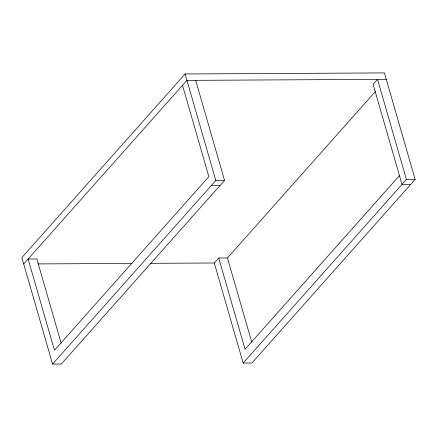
<?xml version="1.0" encoding="UTF-8"?>
<svg xmlns="http://www.w3.org/2000/svg" width="437" height="437" viewBox="0 0 437 437"><rect width="100%" height="100%" fill="white"/><g stroke="black" fill="none" stroke-linecap="round" stroke-linejoin="round"><path stroke-width="0.66" d="M375.498 91.42L227.448 257.972L218.713 258.016L214.288 262.992L243.18 363.081L251.914 363.032L415.15 179.41L384.413 72.913L185.086 73.968L21.85 257.59L52.587 364.087L61.322 364.043L224.558 180.415L195.667 80.326M23.696 263.997L186.932 80.37L386.259 79.321M52.587 364.087L215.823 180.465L224.558 180.415M399.451 175.619L245.059 349.3L218.713 258.016M243.18 363.081L406.415 179.454L415.15 179.41M211.404 185.435L220.139 185.392M410.731 184.381L401.991 184.43L373.105 84.336L377.524 79.365L406.415 179.454M37.882 263.921L131.876 263.424M150.268 263.325L214.288 262.992M185.086 73.968L215.823 180.465M182.513 85.346L208.859 176.63L54.467 350.305L28.121 259.021L36.855 258.977L61.131 343.089M227.448 257.972L251.723 342.078"/></g></svg>
